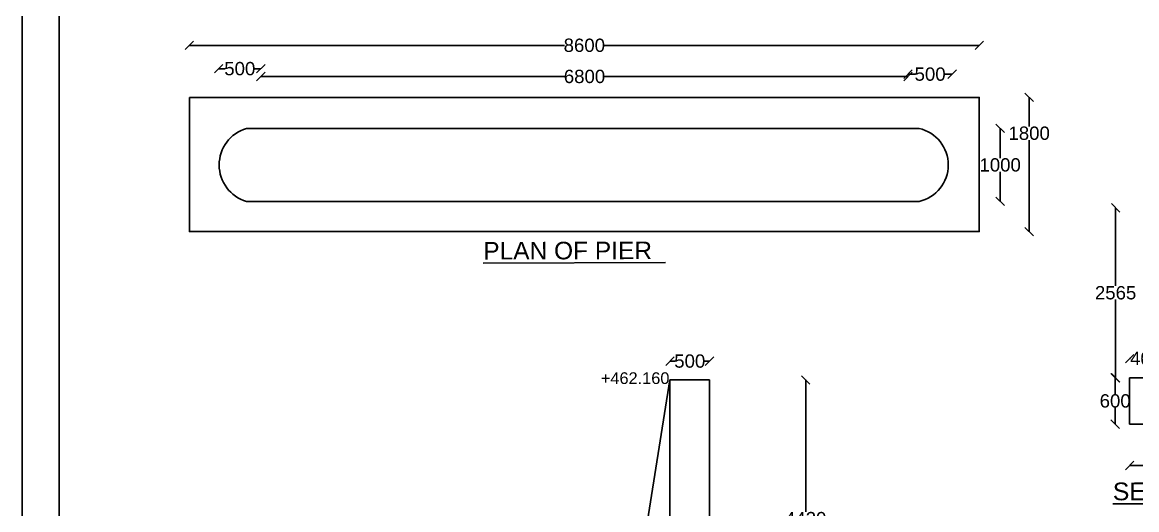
# Model space of a CAD drawing. Header units: millimetres. Extents: x 5124 to 6568637, y 2311 to 91879094.
# Drawn here: x 3590748 to 3603305, y 45943061 to 45948555 of the extents above; entities that cross this region are included whole.
import ezdxf

# ---------------------------------------------------------------- set-up
doc = ezdxf.new("R2010")
doc.units = ezdxf.units.MM
doc.header["$MEASUREMENT"] = 0
doc.layers.add('DRAWING', color=7, linetype='Continuous')
doc.layers.add('TEXT', color=7, linetype='Continuous')
doc.styles.get("Standard").update_dxf_attribs({"font": 'arial.ttf', "height": 150})
doc.dimstyles.get("Standard").update_dxf_attribs({"dimtxt": 200, "dimasz": 110, "dimexe": 0.18, "dimexo": 0.0625, "dimgap": 0.09, "dimtad": 0, "dimtih": 1, "dimtoh": 1, "dimdec": 0, "dimzin": 0, "dimdsep": 46, "dimtxsty": 'Standard', "dimblk": 'OBLIQUE', "dimcen": 0.09, "dimse1": 1, "dimse2": 1, "dimadec": 0, "dimazin": 0, "dimtfac": 1, "dimtdec": 0, "dimtofl": 0, "dimtmove": 0, "dimatfit": 3, "dimfxl": 1, "dimtolj": 1, "dimtzin": 0, "dimarcsym": 0})

# ---------------------------------------------------------------- blocks, each defined once
blk = doc.blocks.new('_Oblique')
at = {"color": 0, "linetype": 'ByBlock', "lineweight": -2}
blk.add_line((-0.5, -0.5), (0.5, 0.5), dxfattribs=at)
blk = doc.blocks.new('*D88')
at = {"layer": 'Defpoints', "color": 0, "transparency": 16777216}
for p in [(3598491, 45944736), (3598046, 45944524), (3598491, 45944524)]:
    blk.add_point(p, dxfattribs=at)
at = {"layer": 'DRAWING', "color": 0, "lineweight": -2, "transparency": 16777216}
for p, q in [((3598046, 45944736), (3598103, 45944736)), ((3598491, 45944736), (3598434, 45944736))]:
    blk.add_line(p, q, dxfattribs=at)
at = {"layer": 'DRAWING', "color": 0, "lineweight": -2, "transparency": 16777216, "xscale": 95, "yscale": 95, "zscale": 95, "rotation": 180}
blk.add_blockref('_Oblique', (3598046, 45944736), dxfattribs=at)
at = {"layer": 'DRAWING', "color": 0, "lineweight": -2, "transparency": 16777216, "xscale": 95, "yscale": 95, "zscale": 95}
blk.add_blockref('_Oblique', (3598491, 45944736), dxfattribs=at)
at = {"layer": 'DRAWING', "color": 0, "transparency": 16777216, "insert": (3598269, 45944736), "char_height": 150, "attachment_point": 5}
blk.add_mtext('\\A1;500', dxfattribs=at)
blk = doc.blocks.new('*D89')
at = {"layer": 'Defpoints', "color": 0, "transparency": 16777216}
for p in [(3598491, 45944524), (3598491, 45941397), (3599575, 45941397)]:
    blk.add_point(p, dxfattribs=at)
at = {"layer": 'DRAWING', "color": 0, "lineweight": -2, "transparency": 16777216}
for p, q in [((3599575, 45944524), (3599575, 45943037)), ((3599575, 45941397), (3599575, 45942884))]:
    blk.add_line(p, q, dxfattribs=at)
at = {"layer": 'DRAWING', "color": 0, "lineweight": -2, "transparency": 16777216, "xscale": 95, "yscale": 95, "zscale": 95}
for p, rotation in [((3599575, 45944524), 90), ((3599575, 45941397), 270)]:
    blk.add_blockref('_Oblique', p, dxfattribs=dict(at, rotation=rotation))
at = {"layer": 'DRAWING', "color": 0, "transparency": 16777216, "insert": (3599575, 45942960), "char_height": 150, "attachment_point": 5}
blk.add_mtext('\\A1;4420', dxfattribs=at)
blk = doc.blocks.new('*D112')
at = {"layer": 'Defpoints', "color": 0, "transparency": 16777216}
for p in [(3592962, 45948032), (3592962, 45947708), (3593436, 45947708)]:
    blk.add_point(p, dxfattribs=at)
at = {"layer": 'TEXT', "color": 0, "lineweight": -2, "transparency": 16777216}
for p, q in [((3592962, 45948032), (3593033, 45948032)), ((3593436, 45948032), (3593364, 45948032))]:
    blk.add_line(p, q, dxfattribs=at)
at = {"layer": 'TEXT', "color": 0, "lineweight": -2, "transparency": 16777216, "xscale": 95, "yscale": 95, "zscale": 95, "rotation": 180}
blk.add_blockref('_Oblique', (3592962, 45948032), dxfattribs=at)
at = {"layer": 'TEXT', "color": 0, "lineweight": -2, "transparency": 16777216, "xscale": 95, "yscale": 95, "zscale": 95}
blk.add_blockref('_Oblique', (3593436, 45948032), dxfattribs=at)
at = {"layer": 'TEXT', "color": 0, "transparency": 16777216, "insert": (3593199, 45948032), "char_height": 150, "attachment_point": 5}
blk.add_mtext('\\A1;500', dxfattribs=at)
blk = doc.blocks.new('*D113')
at = {"layer": 'Defpoints', "color": 0, "transparency": 16777216}
for p in [(3600729, 45947970), (3600729, 45947708), (3601225, 45947708)]:
    blk.add_point(p, dxfattribs=at)
at = {"layer": 'TEXT', "color": 0, "lineweight": -2, "transparency": 16777216}
for p, q in [((3600729, 45947970), (3600812, 45947970)), ((3601225, 45947970), (3601143, 45947970))]:
    blk.add_line(p, q, dxfattribs=at)
at = {"layer": 'TEXT', "color": 0, "lineweight": -2, "transparency": 16777216, "xscale": 95, "yscale": 95, "zscale": 95, "rotation": 180}
blk.add_blockref('_Oblique', (3600729, 45947970), dxfattribs=at)
at = {"layer": 'TEXT', "color": 0, "lineweight": -2, "transparency": 16777216, "xscale": 95, "yscale": 95, "zscale": 95}
blk.add_blockref('_Oblique', (3601225, 45947970), dxfattribs=at)
at = {"layer": 'TEXT', "color": 0, "transparency": 16777216, "insert": (3600977, 45947970), "char_height": 150, "attachment_point": 5}
blk.add_mtext('\\A1;500', dxfattribs=at)
blk = doc.blocks.new('*D114')
at = {"layer": 'Defpoints', "color": 0, "transparency": 16777216}
for p in [(3593436, 45948032), (3593436, 45947944), (3600729, 45947970)]:
    blk.add_point(p, dxfattribs=at)
at = {"layer": 'TEXT', "color": 0, "lineweight": -2, "transparency": 16777216}
for p, q in [((3593436, 45947944), (3596859, 45947944)), ((3600729, 45947944), (3597307, 45947944))]:
    blk.add_line(p, q, dxfattribs=at)
at = {"layer": 'TEXT', "color": 0, "lineweight": -2, "transparency": 16777216, "xscale": 95, "yscale": 95, "zscale": 95, "rotation": 180}
blk.add_blockref('_Oblique', (3593436, 45947944), dxfattribs=at)
at = {"layer": 'TEXT', "color": 0, "lineweight": -2, "transparency": 16777216, "xscale": 95, "yscale": 95, "zscale": 95}
blk.add_blockref('_Oblique', (3600729, 45947944), dxfattribs=at)
at = {"layer": 'TEXT', "color": 0, "transparency": 16777216, "insert": (3597083, 45947944), "char_height": 150, "attachment_point": 5}
blk.add_mtext('\\A1;6800', dxfattribs=at)
blk = doc.blocks.new('*D115')
at = {"layer": 'Defpoints', "color": 0, "transparency": 16777216}
for p in [(3601531, 45948295), (3592631, 45947708), (3601531, 45947708)]:
    blk.add_point(p, dxfattribs=at)
at = {"layer": 'TEXT', "color": 0, "lineweight": -2, "transparency": 16777216}
for p, q in [((3592631, 45948295), (3596858, 45948295)), ((3601531, 45948295), (3597305, 45948295))]:
    blk.add_line(p, q, dxfattribs=at)
at = {"layer": 'TEXT', "color": 0, "lineweight": -2, "transparency": 16777216, "xscale": 95, "yscale": 95, "zscale": 95, "rotation": 180}
blk.add_blockref('_Oblique', (3592631, 45948295), dxfattribs=at)
at = {"layer": 'TEXT', "color": 0, "lineweight": -2, "transparency": 16777216, "xscale": 95, "yscale": 95, "zscale": 95}
blk.add_blockref('_Oblique', (3601531, 45948295), dxfattribs=at)
at = {"layer": 'TEXT', "color": 0, "transparency": 16777216, "insert": (3597081, 45948295), "char_height": 150, "attachment_point": 5}
blk.add_mtext('\\A1;8600', dxfattribs=at)
blk = doc.blocks.new('*D116')
at = {"layer": 'Defpoints', "color": 0, "transparency": 16777216}
for p in [(3600850, 45947359), (3600850, 45946536), (3601766, 45946536)]:
    blk.add_point(p, dxfattribs=at)
at = {"layer": 'TEXT', "color": 0, "lineweight": -2, "transparency": 16777216}
for p, q in [((3601766, 45947359), (3601766, 45947024)), ((3601766, 45946536), (3601766, 45946871))]:
    blk.add_line(p, q, dxfattribs=at)
at = {"layer": 'TEXT', "color": 0, "lineweight": -2, "transparency": 16777216, "xscale": 95, "yscale": 95, "zscale": 95}
for p, rotation in [((3601766, 45947359), 90), ((3601766, 45946536), 270)]:
    blk.add_blockref('_Oblique', p, dxfattribs=dict(at, rotation=rotation))
at = {"layer": 'TEXT', "color": 0, "transparency": 16777216, "insert": (3601766, 45946947), "char_height": 150, "attachment_point": 5}
blk.add_mtext('\\A1;1000', dxfattribs=at)
blk = doc.blocks.new('*D117')
at = {"layer": 'Defpoints', "color": 0, "transparency": 16777216}
for p in [(3601531, 45947708), (3602093, 45947708), (3601531, 45946195)]:
    blk.add_point(p, dxfattribs=at)
at = {"layer": 'TEXT', "color": 0, "lineweight": -2, "transparency": 16777216}
for p, q in [((3602093, 45947708), (3602093, 45947381)), ((3602093, 45946195), (3602093, 45947227))]:
    blk.add_line(p, q, dxfattribs=at)
at = {"layer": 'TEXT', "color": 0, "lineweight": -2, "transparency": 16777216, "xscale": 95, "yscale": 95, "zscale": 95}
for p, rotation in [((3602093, 45947708), 90), ((3602093, 45946195), 270)]:
    blk.add_blockref('_Oblique', p, dxfattribs=dict(at, rotation=rotation))
at = {"layer": 'TEXT', "color": 0, "transparency": 16777216, "insert": (3602093, 45947304), "char_height": 150, "attachment_point": 5}
blk.add_mtext('\\A1;1800', dxfattribs=at)
blk = doc.blocks.new('*D164')
at = {"layer": 'Defpoints', "color": 0, "transparency": 16777216}
for p in [(3603225, 45944765), (3603225, 45944548), (3603584, 45944548)]:
    blk.add_point(p, dxfattribs=at)
at = {"layer": 'TEXT', "color": 0, "lineweight": -2, "transparency": 16777216}
for p, q in [((3603225, 45944765), (3603236, 45944765)), ((3603584, 45944765), (3603573, 45944765))]:
    blk.add_line(p, q, dxfattribs=at)
at = {"layer": 'TEXT', "color": 0, "lineweight": -2, "transparency": 16777216, "xscale": 95, "yscale": 95, "zscale": 95, "rotation": 180}
blk.add_blockref('_Oblique', (3603225, 45944765), dxfattribs=at)
at = {"layer": 'TEXT', "color": 0, "lineweight": -2, "transparency": 16777216, "xscale": 95, "yscale": 95, "zscale": 95}
blk.add_blockref('_Oblique', (3603584, 45944765), dxfattribs=at)
at = {"layer": 'TEXT', "color": 0, "transparency": 16777216, "insert": (3603405, 45944765), "char_height": 150, "attachment_point": 5}
blk.add_mtext('\\A1;400', dxfattribs=at)
blk = doc.blocks.new('*D168')
at = {"layer": 'Defpoints', "color": 0, "transparency": 16777216}
for p in [(3603225, 45944548), (3603062, 45944026), (3603225, 45944026)]:
    blk.add_point(p, dxfattribs=at)
at = {"layer": 'TEXT', "color": 0, "lineweight": -2, "transparency": 16777216}
for p, q in [((3603062, 45944548), (3603062, 45944364)), ((3603062, 45944026), (3603062, 45944210))]:
    blk.add_line(p, q, dxfattribs=at)
at = {"layer": 'TEXT', "color": 0, "lineweight": -2, "transparency": 16777216, "xscale": 95, "yscale": 95, "zscale": 95}
for p, rotation in [((3603062, 45944548), 90), ((3603062, 45944026), 270)]:
    blk.add_blockref('_Oblique', p, dxfattribs=dict(at, rotation=rotation))
at = {"layer": 'TEXT', "color": 0, "transparency": 16777216, "insert": (3603062, 45944287), "char_height": 150, "attachment_point": 5}
blk.add_mtext('\\A1;600', dxfattribs=at)
blk = doc.blocks.new('*D170')
at = {"layer": 'Defpoints', "color": 0, "transparency": 16777216}
for p in [(3603225, 45944026), (3604680, 45944026), (3604680, 45943560)]:
    blk.add_point(p, dxfattribs=at)
at = {"layer": 'TEXT', "color": 0, "lineweight": -2, "transparency": 16777216}
for p, q in [((3603225, 45943560), (3603736, 45943560)), ((3604680, 45943560), (3604169, 45943560))]:
    blk.add_line(p, q, dxfattribs=at)
at = {"layer": 'TEXT', "color": 0, "lineweight": -2, "transparency": 16777216, "xscale": 95, "yscale": 95, "zscale": 95, "rotation": 180}
blk.add_blockref('_Oblique', (3603225, 45943560), dxfattribs=at)
at = {"layer": 'TEXT', "color": 0, "lineweight": -2, "transparency": 16777216, "xscale": 95, "yscale": 95, "zscale": 95}
blk.add_blockref('_Oblique', (3604680, 45943560), dxfattribs=at)
at = {"layer": 'TEXT', "color": 0, "transparency": 16777216, "insert": (3603953, 45943560), "char_height": 150, "attachment_point": 5}
blk.add_mtext('\\A1;1800', dxfattribs=at)
blk = doc.blocks.new('*D172')
at = {"layer": 'Defpoints', "color": 0, "transparency": 16777216}
for p in [(3603584, 45946464), (3603067, 45944548), (3603584, 45944548)]:
    blk.add_point(p, dxfattribs=at)
at = {"layer": 'TEXT', "color": 0, "lineweight": -2, "transparency": 16777216}
for p, q in [((3603067, 45946464), (3603067, 45945583)), ((3603067, 45944548), (3603067, 45945429))]:
    blk.add_line(p, q, dxfattribs=at)
at = {"layer": 'TEXT', "color": 0, "lineweight": -2, "transparency": 16777216, "xscale": 95, "yscale": 95, "zscale": 95}
for p, rotation in [((3603067, 45946464), 90), ((3603067, 45944548), 270)]:
    blk.add_blockref('_Oblique', p, dxfattribs=dict(at, rotation=rotation))
at = {"layer": 'TEXT', "color": 0, "transparency": 16777216, "insert": (3603067, 45945506), "char_height": 150, "attachment_point": 5}
blk.add_mtext('\\A1;2565', dxfattribs=at)

msp = doc.modelspace()

# ---------------------------------------------------------------- linework, layer by layer
at = {"layer": 'DRAWING'}
for points in [[(3590748.5, 45958480.8), (3625185.6, 45958480.8), (3625185.6, 45933675), (3590748.5, 45933675)], [(3591163.5, 45958065.7), (3624770.6, 45958065.7), (3624770.6, 45934090.1), (3591163.5, 45934090.1)], [(3598490.9, 45941396.7), (3598046.3, 45941396.7), (3598046.3, 45944524.1), (3598490.9, 45944524.1)]]:
    msp.add_lwpolyline(points, close=True, dxfattribs=at)
msp.add_lwpolyline([(3598046.3, 45944524.1), (3597548.3, 45941396.7)], dxfattribs=at)
at = {"layer": 'TEXT'}
for points in [[(3592631.4, 45947708.5), (3601531.4, 45947708.5), (3601531.4, 45946195.3), (3592631.4, 45946195.3)], [(3603225.1, 45944547.8), (3604680, 45944547.8), (3604680, 45944026.3), (3603225.1, 45944026.3)]]:
    msp.add_lwpolyline(points, close=True, dxfattribs=at)
for points in [[(3593273.6, 45947358.6), (3600853.2, 45947358.6)], [(3600853.2, 45946536), (3593273.6, 45946536)]]:
    msp.add_lwpolyline(points, dxfattribs=at)
for centre, radius, start, end in [((3593395.9, 45946947.3), 429.1, 106.55018, 253.44982), ((3600759.4, 45946947.3), 421.9, 282.84274, 77.15726)]:
    msp.add_arc(centre, radius, start, end, dxfattribs=at)

# ---------------------------------------------------------------- texts
for s, height, p in [('%%UPLAN OF PIER  ', 197.573, (3595942.3, 45945881.4)), ('%%USECTION 6-6', 200, (3603036, 45943167.6))]:
    msp.add_text(s, height=height, rotation=0.1412, dxfattribs=at).set_placement(p)
msp.add_text('+462.160', height=131.72, dxfattribs=at).set_placement((3597267.4, 45944478.4))

# ---------------------------------------------------------------- dimensions: what is measured, and where the dimension line sits
at = {"layer": 'DRAWING'}
dim = msp.add_linear_dim(base=(3598490.9, 45944735.6), p1=(3598046.3, 45944524.1), p2=(3598490.9, 45944524.1), text='500', dimstyle='Standard', override={"dimasz": 95, "dimfxl": 2000, "dimarcsym": 1}, dxfattribs=at)
dim.commit()
dim.dimension.update_dxf_attribs({"geometry": '*D88', "text_midpoint": (3598268.6, 45944735.6)})
dim = msp.add_linear_dim(base=(3599575, 45941396.7), p1=(3598490.9, 45944524.1), p2=(3598490.9, 45941396.7), angle=90, text='4420', dimstyle='Standard', override={"dimasz": 95, "dimfxl": 2000, "dimarcsym": 1}, dxfattribs=at)
dim.commit()
dim.dimension.update_dxf_attribs({"geometry": '*D89', "text_midpoint": (3599575, 45942960.4)})
at = {"layer": 'TEXT'}
for base, p1, p2, text, picture, middle in [((3601531.4, 45948294.9), (3592631.4, 45947708.5), (3601531.4, 45947708.5), '8600', '*D115', (3597081.4, 45948294.9)), ((3592961.7, 45948031.7), (3593436.2, 45947708.5), (3592961.7, 45947708.5), '500', '*D112', (3593199, 45948031.7)), ((3593436.2, 45947943.6), (3600729.4, 45947970.4), (3593436.2, 45948031.7), '6800', '*D114', (3597082.8, 45947943.6)), ((3600729.4, 45947970.4), (3601225.4, 45947708.5), (3600729.4, 45947708.5), '500', '*D113', (3600977.4, 45947970.4)), ((3603225.1, 45944764.6), (3603584.3, 45944547.8), (3603225.1, 45944547.8), '400', '*D164', (3603404.7, 45944764.6)), ((3604680, 45943560.1), (3603225.1, 45944026.3), (3604680, 45944026.3), '1800', '*D170', (3603952.6, 45943560.1))]:
    dim = msp.add_linear_dim(base=base, p1=p1, p2=p2, text=text, dimstyle='Standard', override={"dimasz": 95, "dimfxl": 2000, "dimarcsym": 1}, dxfattribs=at)
    dim.commit()
    dim.dimension.update_dxf_attribs({"geometry": picture, "text_midpoint": middle})
dim = msp.add_linear_dim(base=(3602092.6, 45947708.5), p1=(3601531.4, 45946195.3), p2=(3601531.4, 45947708.5), angle=90, text='1800', dimstyle='Standard', override={"dimasz": 95, "dimfxl": 2000, "dimarcsym": 1}, dxfattribs=at)
dim.commit()
dim.dimension.update_dxf_attribs({"geometry": '*D117', "text_midpoint": (3602092.6, 45947303.9), "dimtype": 160})
for base, p1, p2, text, picture, middle in [((3601765.8, 45946536), (3600850.3, 45947358.6), (3600850.3, 45946536), '1000', '*D116', (3601765.8, 45946947.3)), ((3603067, 45944547.8), (3603584.3, 45946464.4), (3603584.3, 45944547.8), '2565', '*D172', (3603067, 45945506.1)), ((3603062.3, 45944026.3), (3603225.1, 45944547.8), (3603225.1, 45944026.3), '600', '*D168', (3603062.3, 45944287))]:
    dim = msp.add_linear_dim(base=base, p1=p1, p2=p2, angle=90, text=text, dimstyle='Standard', override={"dimasz": 95, "dimfxl": 2000, "dimarcsym": 1}, dxfattribs=at)
    dim.commit()
    dim.dimension.update_dxf_attribs({"geometry": picture, "text_midpoint": middle})

doc.saveas('drawing.dxf')
